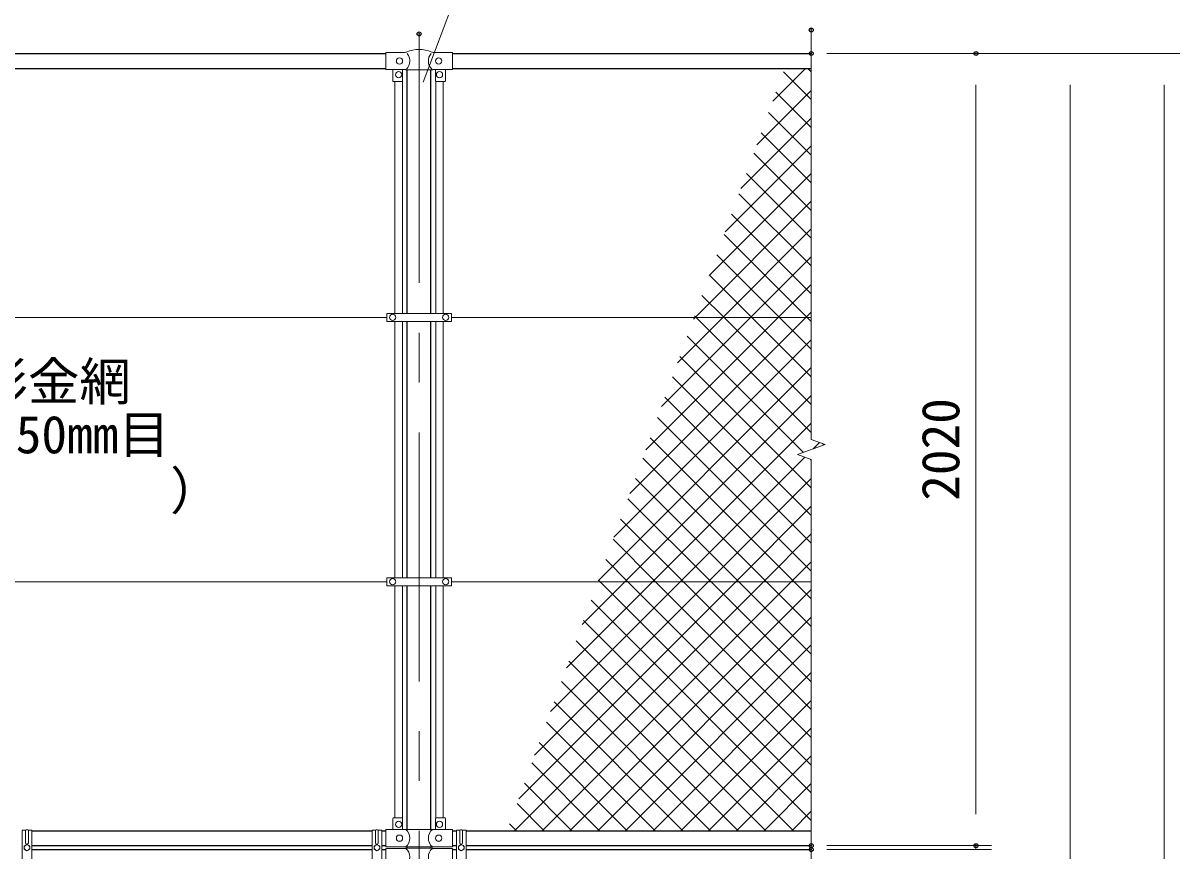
# Model space of a CAD drawing. Units: millimetres, scale not verified. Extents: x -8399 to 8401, y -5940 to 5940.
# Drawn here: x -5403 to -2453, y 1087 to 3198 of the extents above; entities that cross this region are included whole.
import ezdxf
from ezdxf.enums import TextEntityAlignment as Align

# ---------------------------------------------------------------- set-up
doc = ezdxf.new("R2010")
doc.units = ezdxf.units.MM
doc.header["$LTSCALE"] = 20
doc.header["$PDMODE"] = 32
doc.header["$PDSIZE"] = 10
doc.linetypes.add('USER1', pattern=[50.8, 31.75, -6.35, 6.35, -6.35])
for name, color, linetype, lineweight in [('0-1_D-STR1', 1, 'Continuous', 25), ('0-4_D-BMK', 2, 'USER1', 13), ('0-5_D-STR-DIM', 7, 'Continuous', 13), ('0-8_D-STR3', 3, 'Continuous', 13), ('0-9_D-STR-TXT', 7, 'Continuous', 13), ('0-D_D-STR2', 7, 'Continuous', 13)]:
    doc.layers.add(name, color=color, linetype=linetype, lineweight=lineweight)
doc.layers.add('0-7_Defpoints', color=8, linetype='Continuous')
doc.styles.add('ＭＳ ゴシック', font='')
doc.styles.get('ＭＳ ゴシック').set_extended_font_data('MS Gothic')

msp = doc.modelspace()

# ---------------------------------------------------------------- linework, layer by layer
at = {"layer": '0-1_D-STR1'}
for p, q in [((-6308.42, 3120.45), (-4478.42, 3120.45)), ((-4308.42, 3120.45), (-3393.42, 3120.45)), ((-6308.42, 3082.35), (-4478.42, 3082.35)), ((-4423.67, 2457.75), (-4423.67, 3078.95)), ((-4363.17, 2457.75), (-4363.17, 3078.95)), ((-4308.42, 3082.35), (-3393.42, 3082.35)), ((-4423.67, 1783.75), (-4423.67, 2437.15)), ((-4363.17, 1783.75), (-4363.17, 2437.15)), ((-4423.67, 1142.05), (-4423.67, 1763.15)), ((-4363.17, 1142.05), (-4363.17, 1763.15)), ((-5380.92, 1138.55), (-4513.42, 1138.55)), ((-4488.42, 1138.55), (-4478.42, 1138.55)), ((-4308.42, 1138.55), (-4298.42, 1138.55)), ((-4273.42, 1138.55), (-3393.42, 1138.55)), ((-5380.92, 1100.45), (-4513.42, 1100.45)), ((-4488.42, 1100.45), (-4478.42, 1100.45)), ((-4423.67, 1093.85), (-4423.67, 1097.05)), ((-4363.17, 1093.85), (-4363.17, 1097.05)), ((-4308.42, 1100.45), (-4298.42, 1100.45)), ((-4273.42, 1100.45), (-3393.42, 1100.45)), ((-5380.92, 1090.45), (-4513.42, 1090.45)), ((-4488.42, 1090.45), (-4478.42, 1090.45)), ((-4308.42, 1090.45), (-4298.42, 1090.45)), ((-4273.42, 1090.45), (-3393.42, 1090.45))]:
    msp.add_line(p, q, dxfattribs=at)
at = {"layer": '0-4_D-BMK'}
msp.add_line((-4393.42, 3170.45), (-4393.42, -2629.55), dxfattribs=at)
at = {"layer": '0-5_D-STR-DIM'}
for p, q in [((-3393.42, 3180.45), (-3393.42, 2136.11)), ((-3353.42, 3120.45), (-2693.42, 3120.45)), ((-3353.42, 3120.45), (-2453.42, 3120.45)), ((-3353.42, 3120.45), (-2933.42, 3120.45)), ((-2973.42, 1180.45), (-2973.42, 3040.45)), ((-2733.42, 3040.45), (-2733.42, -1829.55)), ((-2493.42, 3040.45), (-2493.42, -2499.55)), ((-3358.18, 2123.28), (-3393.42, 2136.11)), ((-3428.66, 2097.63), (-3358.18, 2123.28)), ((-3393.42, 2084.8), (-3428.66, 2097.63)), ((-3393.42, 2084.8), (-3393.42, -358.89)), ((-2973.42, 1180.45), (-2973.42, 1260.45)), ((-3353.42, 1100.45), (-2933.42, 1100.45)), ((-3353.42, 1100.45), (-2933.42, 1100.45)), ((-2973.42, 1090.45), (-2973.42, 1100.45)), ((-3353.42, 1090.45), (-2933.42, 1090.45)), ((-3353.42, 1090.45), (-2933.42, 1090.45))]:
    msp.add_line(p, q, dxfattribs=at)
at = {"layer": '0-7_Defpoints'}
for p in [(-4393.42, 3170.45), (-3393.42, 3180.45), (-3393.42, 3120.45), (-2973.42, 3120.45), (-3393.42, 1100.45), (-3393.42, 1090.45), (-2973.42, 1100.45)]:
    msp.add_point(p, dxfattribs=at)
at = {"layer": '0-8_D-STR3'}
for p, q in [((-4478.42, 3123.45), (-4429.2, 3123.45)), ((-4478.42, 3079.45), (-4478.42, 3123.45)), ((-4357.65, 3123.45), (-4308.42, 3123.45)), ((-4308.42, 3079.45), (-4308.42, 3123.45)), ((-4478.42, 3079.45), (-4428.22, 3079.45)), ((-4460.42, 3079.45), (-4460.42, 3050.45)), ((-4435.42, 3079.45), (-4435.42, 3050.45)), ((-4427.22, 3078.95), (-4428.22, 3079.45)), ((-4427.22, 3078.95), (-4359.62, 3078.95)), ((-4359.62, 3078.95), (-4358.62, 3079.45)), ((-4358.62, 3079.45), (-4308.42, 3079.45)), ((-4351.42, 3079.45), (-4351.42, 3050.45)), ((-4326.42, 3079.45), (-4326.42, 3050.45)), ((-4436.42, 3049.45), (-4459.42, 3049.45)), ((-4454.92, 3049.45), (-4454.92, 2457.75)), ((-4435.92, 3049.59), (-4435.92, 2457.75)), ((-4350.92, 3049.59), (-4350.92, 2457.75)), ((-4350.42, 3049.45), (-4327.42, 3049.45)), ((-4331.92, 3049.45), (-4331.92, 2457.75)), ((-4475.92, 2457.75), (-4310.92, 2457.75)), ((-4475.92, 2457.75), (-4475.92, 2437.15)), ((-4310.92, 2457.75), (-4310.92, 2437.15)), ((-4475.92, 2447.45), (-6311.42, 2447.45)), ((-4475.92, 2437.15), (-4310.92, 2437.15)), ((-4454.92, 2437.15), (-4454.92, 1783.75)), ((-4435.92, 2437.15), (-4435.92, 1783.75)), ((-4350.92, 2437.15), (-4350.92, 1783.75)), ((-4331.92, 2437.15), (-4331.92, 1783.75)), ((-3393.42, 2447.45), (-4310.92, 2447.45)), ((-4475.92, 1773.45), (-6311.42, 1773.45)), ((-4475.92, 1783.75), (-4310.92, 1783.75)), ((-4475.92, 1783.75), (-4475.92, 1763.15)), ((-4310.92, 1783.75), (-4310.92, 1763.15)), ((-3393.42, 1773.45), (-4310.92, 1773.45)), ((-4475.92, 1763.15), (-4310.92, 1763.15)), ((-4454.92, 1171.55), (-4454.92, 1763.15)), ((-4435.92, 1170.88), (-4435.92, 1763.15)), ((-4350.92, 1170.88), (-4350.92, 1763.15)), ((-4331.92, 1171.55), (-4331.92, 1763.15)), ((-4460.42, 1141.55), (-4460.42, 1169.55)), ((-4437.42, 1171.55), (-4458.42, 1171.55)), ((-4435.42, 1141.55), (-4435.42, 1169.55)), ((-4351.42, 1141.55), (-4351.42, 1169.55)), ((-4349.42, 1171.55), (-4328.42, 1171.55)), ((-4326.42, 1141.55), (-4326.42, 1169.55)), ((-5396.92, 1139.82), (-5396.92, 1107.45)), ((-5380.92, 1139.82), (-5389.92, 1139.82)), ((-5389.92, 1139.82), (-5389.92, 1107.45)), ((-4504.42, 1139.82), (-4504.42, 1107.45)), ((-4488.42, 1139.82), (-4497.42, 1139.82)), ((-4497.42, 1139.82), (-4497.42, 1107.45)), ((-4478.42, 1141.55), (-4427.22, 1141.55)), ((-4478.42, 1097.55), (-4478.42, 1141.55)), ((-4427.22, 1142.05), (-4428.22, 1141.55)), ((-4427.22, 1142.05), (-4359.62, 1142.05)), ((-4359.62, 1142.05), (-4358.62, 1141.55)), ((-4359.62, 1141.55), (-4308.42, 1141.55)), ((-4308.42, 1097.55), (-4308.42, 1141.55)), ((-4298.42, 1139.82), (-4289.42, 1139.82)), ((-4289.42, 1139.82), (-4289.42, 1107.45)), ((-4282.42, 1139.82), (-4282.42, 1107.45)), ((-4478.42, 1097.55), (-4427.22, 1097.55)), ((-4478.42, 1093.35), (-4427.22, 1093.35)), ((-4478.42, 1093.35), (-4478.42, 1049.35)), ((-4427.22, 1097.05), (-4428.22, 1097.55)), ((-4427.22, 1093.85), (-4428.22, 1093.35)), ((-4359.62, 1097.55), (-4308.42, 1097.55)), ((-4359.62, 1093.35), (-4308.42, 1093.35)), ((-4308.42, 1093.35), (-4308.42, 1049.35))]:
    msp.add_line(p, q, dxfattribs=at)
for points in [[(-5396.92, 1139.82), (-5405.92, 1139.82), (-5405.92, 1050.56), (-5396.92, 1050.56)], [(-5389.92, 1050.56), (-5380.92, 1050.56), (-5380.92, 1139.82)], [(-4504.42, 1139.82), (-4513.42, 1139.82), (-4513.42, 1050.56), (-4504.42, 1050.56)], [(-4497.42, 1050.56), (-4488.42, 1050.56), (-4488.42, 1139.82)], [(-4289.42, 1050.56), (-4298.42, 1050.56), (-4298.42, 1139.82)], [(-4282.42, 1139.82), (-4273.42, 1139.82), (-4273.42, 1050.56), (-4282.42, 1050.56)], [(-4427.22, 1097.05), (-4359.62, 1097.05), (-4358.62, 1097.55)], [(-4427.22, 1093.85), (-4359.62, 1093.85), (-4358.62, 1093.35)]]:
    msp.add_lwpolyline(points, dxfattribs=at)
for points in [[(-5393.42, 1087.35), (-5386.41, 1091.4), (-5386.41, 1099.5), (-5393.42, 1103.55), (-5400.44, 1099.5), (-5400.44, 1091.4)], [(-4500.92, 1087.35), (-4493.91, 1091.4), (-4493.91, 1099.5), (-4500.92, 1103.55), (-4507.94, 1099.5), (-4507.94, 1091.4)], [(-4285.92, 1087.35), (-4292.94, 1091.4), (-4292.94, 1099.5), (-4285.92, 1103.55), (-4278.91, 1099.5), (-4278.91, 1091.4)]]:
    msp.add_lwpolyline(points, close=True, dxfattribs=at)
for centre, radius in [((-4443.42, 3101.45), 8), ((-4343.42, 3101.45), 8), ((-4445.42, 3066.45), 8), ((-4341.42, 3066.45), 8), ((-4460.92, 2447.45), 8), ((-4325.92, 2447.45), 8), ((-4460.92, 1773.45), 8), ((-4325.92, 1773.45), 8), ((-4445.42, 1154.55), 8), ((-4341.42, 1154.55), 8), ((-4443.42, 1119.55), 8), ((-4343.42, 1119.55), 8), ((-5393.42, 1095.45), 7.03), ((-4500.92, 1095.45), 7.03), ((-4285.92, 1095.45), 7.03)]:
    msp.add_circle(centre, radius, dxfattribs=at)
for centre, radius, start, end in [((-4393.42, 3048), 82.82, 67.15338, 112.84662), ((-4429.2, 3131.45), 8, 270, 296.9114), ((-4445.81, 3101.45), 28.8, 314.1684, 41.01552), ((-4341.04, 3101.45), 28.8, 138.98448, 225.8316), ((-4357.65, 3131.45), 8, 243.0886, 270), ((-4459.42, 3050.45), 1, 180, 270), ((-4436.42, 3050.45), 1, 270, 0), ((-4350.42, 3050.45), 1, 180, 270), ((-4327.42, 3050.45), 1, 270, 0), ((-4458.42, 1169.55), 2, 90, 180), ((-4437.42, 1169.55), 2, 0, 90), ((-4349.42, 1169.55), 2, 90, 180), ((-4328.42, 1169.55), 2, 0, 90), ((-5393.42, 1134.2), 6.62, 58.10921, 121.89079), ((-4500.92, 1134.2), 6.62, 58.10921, 121.89079), ((-4445.81, 1119.55), 28.8, 310.19176, 49.80824), ((-4341.04, 1119.55), 28.8, 130.19176, 229.80824), ((-4285.92, 1134.2), 6.62, 58.10921, 121.89079), ((-5393.42, 1107.45), 3.5, 180, 0), ((-4500.92, 1107.45), 3.5, 180, 0), ((-4445.81, 1071.35), 28.8, 310.19176, 49.80824), ((-4341.04, 1071.35), 28.8, 130.19176, 229.80824), ((-4285.92, 1107.45), 3.5, 180, 0)]:
    msp.add_arc(centre, radius, start, end, dxfattribs=at)
at = {"layer": '0-9_D-STR-TXT'}
msp.add_lwpolyline([(-3190.85, 3374.48), (-4260.21, 3374.48), (-4382.89, 3046.99)], dxfattribs=at)
at = {"layer": '0-D_D-STR2'}
for p, q in [((-3491.79, 2998.92), (-3408.35, 3082.35)), ((-3393.42, 3002.89), (-3464.48, 3073.95)), ((-3393.42, 3073.6), (-3402.17, 3082.35)), ((-3532.26, 2887.74), (-3393.42, 3026.57)), ((-3393.42, 2932.18), (-3483.35, 3022.11)), ((-3572.72, 2776.57), (-3393.42, 2955.86)), ((-3393.42, 2861.47), (-3502.22, 2970.27)), ((-3393.42, 2790.76), (-3521.09, 2918.43)), ((-3613.19, 2665.39), (-3393.42, 2885.15)), ((-3393.42, 2720.05), (-3539.96, 2866.58)), ((-3653.65, 2554.22), (-3393.42, 2814.44)), ((-3393.42, 2649.34), (-3558.83, 2814.74)), ((-3689.7, 2447.45), (-3393.42, 2743.73)), ((-3393.42, 2578.63), (-3577.69, 2762.9)), ((-3393.42, 2507.92), (-3596.56, 2711.06)), ((-3618.99, 2447.45), (-3393.42, 2673.02)), ((-3403.67, 2447.45), (-3615.43, 2659.22)), ((-3474.38, 2447.45), (-3634.3, 2607.37)), ((-3548.28, 2447.45), (-3393.42, 2602.31)), ((-3545.09, 2447.45), (-3653.17, 2555.53)), ((-3477.57, 2447.45), (-3393.42, 2531.6)), ((-3615.8, 2447.45), (-3672.04, 2503.69)), ((-3406.86, 2447.45), (-3393.42, 2460.89)), ((-3855.97, 1998.34), (-3406.86, 2447.45)), ((-3815.51, 2109.52), (-3477.57, 2447.45)), ((-3775.04, 2220.69), (-3548.28, 2447.45)), ((-3734.58, 2331.87), (-3618.99, 2447.45)), ((-3694.11, 2443.04), (-3689.7, 2447.45)), ((-3393.42, 2225.07), (-3615.8, 2447.45)), ((-3393.42, 2295.78), (-3545.09, 2447.45)), ((-3393.42, 2366.5), (-3474.38, 2447.45)), ((-3393.42, 2437.21), (-3403.67, 2447.45)), ((-3896.44, 1887.17), (-3393.42, 2390.18)), ((-3413.07, 2103.3), (-3709.78, 2400.01)), ((-3393.42, 2012.94), (-3728.65, 2348.17)), ((-3936.9, 1775.99), (-3393.42, 2319.47)), ((-3393.42, 1942.23), (-3747.51, 2296.32)), ((-3868.73, 1773.45), (-3393.42, 2248.76)), ((-3393.42, 1871.52), (-3766.38, 2244.48)), ((-3393.42, 1800.81), (-3785.25, 2192.64)), ((-3798.02, 1773.45), (-3393.42, 2178.05)), ((-3436.78, 1773.45), (-3804.12, 2140.8)), ((-3388.52, 2112.24), (-3372.33, 2128.43)), ((-3361.23, 2122.17), (-3364.72, 2125.66)), ((-3507.49, 1773.45), (-3822.99, 2088.96)), ((-3393.42, 2083.65), (-3395.23, 2085.46)), ((-3578.2, 1773.45), (-3841.86, 2037.11)), ((-3656.59, 1773.45), (-3393.42, 2036.63)), ((-3648.91, 1773.45), (-3860.73, 1985.27)), ((-3585.88, 1773.45), (-3393.42, 1965.91)), ((-3719.62, 1773.45), (-3879.6, 1933.43)), ((-3515.17, 1773.45), (-3393.42, 1895.2)), ((-3790.33, 1773.45), (-3898.47, 1881.59)), ((-3861.04, 1773.45), (-3917.33, 1829.75)), ((-3444.46, 1773.45), (-3393.42, 1824.49)), ((-4150.07, 1138.55), (-3515.17, 1773.45)), ((-4139.22, 1220.11), (-3585.88, 1773.45)), ((-4098.76, 1331.29), (-3656.59, 1773.45)), ((-4079.36, 1138.55), (-3444.46, 1773.45)), ((-4017.83, 1553.64), (-3798.02, 1773.45)), ((-3977.36, 1664.81), (-3868.73, 1773.45)), ((-3931.75, 1773.45), (-3936.2, 1777.91)), ((-3393.42, 1235.12), (-3931.75, 1773.45)), ((-3393.42, 1305.84), (-3861.04, 1773.45)), ((-3393.42, 1376.55), (-3790.33, 1773.45)), ((-3393.42, 1447.26), (-3719.62, 1773.45)), ((-3393.42, 1517.97), (-3648.91, 1773.45)), ((-3393.42, 1588.68), (-3578.2, 1773.45)), ((-3393.42, 1659.39), (-3507.49, 1773.45)), ((-3393.42, 1730.1), (-3436.78, 1773.45)), ((-4008.65, 1138.55), (-3393.42, 1753.78)), ((-3393.42, 1164.41), (-3955.07, 1726.06)), ((-3937.94, 1138.55), (-3393.42, 1683.07)), ((-3438.27, 1138.55), (-3973.94, 1674.22)), ((-3508.98, 1138.55), (-3992.81, 1622.38)), ((-3867.23, 1138.55), (-3393.42, 1612.36)), ((-3579.69, 1138.55), (-4011.68, 1570.54)), ((-3796.52, 1138.55), (-3393.42, 1541.65)), ((-3650.4, 1138.55), (-4030.55, 1518.7)), ((-3721.12, 1138.55), (-4049.42, 1466.85)), ((-3725.81, 1138.55), (-3393.42, 1470.94)), ((-3791.83, 1138.55), (-4068.29, 1415.01)), ((-3655.1, 1138.55), (-3393.42, 1400.23)), ((-3862.54, 1138.55), (-4087.15, 1363.17)), ((-3584.39, 1138.55), (-3393.42, 1329.52)), ((-3933.25, 1138.55), (-4106.02, 1311.33)), ((-4003.96, 1138.55), (-4124.89, 1259.49)), ((-3513.68, 1138.55), (-3393.42, 1258.81)), ((-4074.67, 1138.55), (-4143.76, 1207.65)), ((-3442.97, 1138.55), (-3393.42, 1188.1)), ((-4145.38, 1138.55), (-4162.63, 1155.8))]:
    msp.add_line(p, q, dxfattribs=at)
for points in [[(-3393.42, 2154.36), (-3686.51, 2447.45), (-3690.91, 2451.85)], [(-4058.29, 1442.46), (-3727.31, 1773.45), (-3409.94, 2090.81)]]:
    msp.add_lwpolyline(points, dxfattribs=at)

# ---------------------------------------------------------------- texts
at = {"layer": '0-5_D-STR-DIM', "style": 'ＭＳ ゴシック'}
msp.add_text('2020', height=96.19, rotation=90, dxfattribs=at).set_placement((-2986.92, 1979.95), align=Align.BOTTOM_LEFT)
at = {"layer": '0-9_D-STR-TXT', "style": 'ＭＳ ゴシック'}
for s, p in [('菱形金網', (-5653.32, 2207.25)), ('φ3.2x50mm目', (-5783.27, 2072.07)), ('（\u3000\u3000   \u3000\u3000）', (-5880.73, 1928.77))]:
    msp.add_text(s, height=96.19, dxfattribs=at).set_placement(p, align=Align.BOTTOM_LEFT)

doc.saveas('drawing.dxf')
